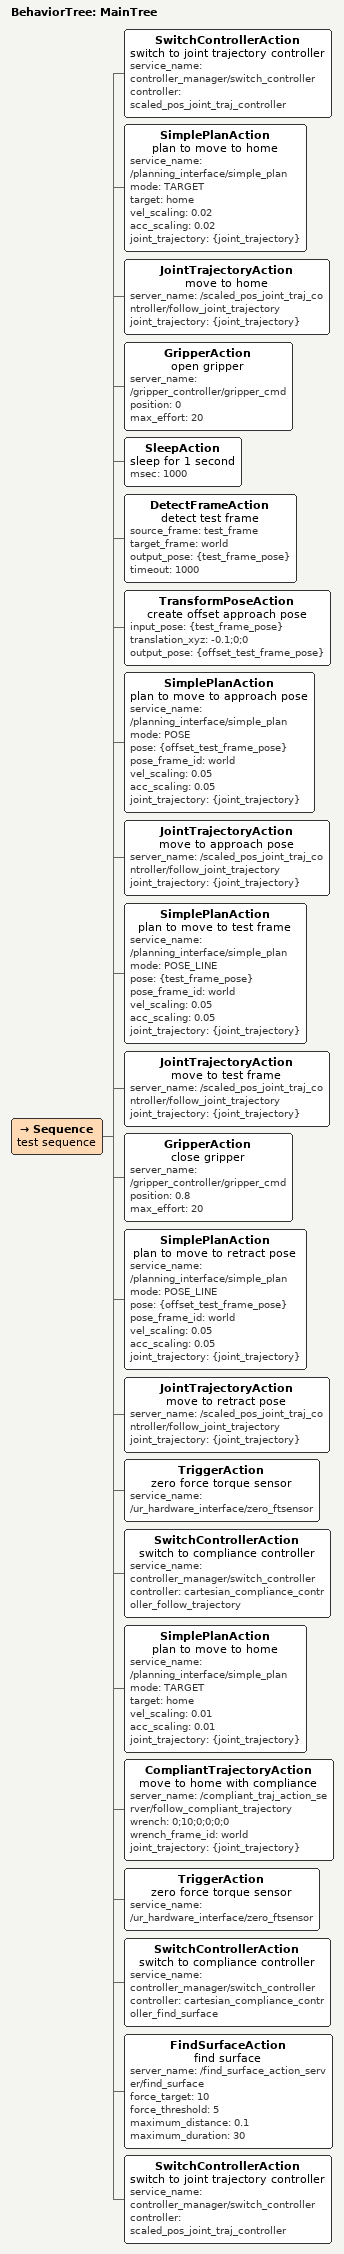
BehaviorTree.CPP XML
<root main_tree_to_execute="MainTree">
    <BehaviorTree ID="MainTree">
        <Sequence name="test sequence">
            <!-- move home -->
            <SwitchControllerAction
                name="switch to joint trajectory controller"
                service_name="controller_manager/switch_controller"
                controller="scaled_pos_joint_traj_controller"
            />
            <SimplePlanAction
                name="plan to move to home"
                service_name="/planning_interface/simple_plan"
                mode="TARGET"
                target="home"
                vel_scaling="0.02"
                acc_scaling="0.02"
                joint_trajectory="{joint_trajectory}"
            />
            <JointTrajectoryAction
                name="move to home"
                server_name="/scaled_pos_joint_traj_controller/follow_joint_trajectory"
                joint_trajectory="{joint_trajectory}"
            />

            <!-- open gripper -->
            <GripperAction
                name="open gripper"
                server_name="/gripper_controller/gripper_cmd"
                position="0"
                max_effort="20"
            />

            <!-- detect frame -->
            <SleepAction
                name="sleep for 1 second"
                msec="1000"
            />
            <DetectFrameAction
                name="detect test frame"
                source_frame="test_frame"
                target_frame="world"
                output_pose="{test_frame_pose}"
                timeout="1000"
            />
            <TransformPoseAction
                name="create offset approach pose"
                input_pose="{test_frame_pose}"
                translation_xyz="-0.1;0;0"
                output_pose="{offset_test_frame_pose}"
            />

            <!-- move to approach pose -->
            <SimplePlanAction
                name="plan to move to approach pose"
                service_name="/planning_interface/simple_plan"
                mode="POSE"
                pose="{offset_test_frame_pose}"
                pose_frame_id="world"
                vel_scaling="0.05"
                acc_scaling="0.05"
                joint_trajectory="{joint_trajectory}"
            />
            <JointTrajectoryAction
                name="move to approach pose"
                server_name="/scaled_pos_joint_traj_controller/follow_joint_trajectory"
                joint_trajectory="{joint_trajectory}"
            />

            <!-- move to pose -->
            <SimplePlanAction
                name="plan to move to test frame"
                service_name="/planning_interface/simple_plan"
                mode="POSE_LINE"
                pose="{test_frame_pose}"
                pose_frame_id="world"
                vel_scaling="0.05"
                acc_scaling="0.05"
                joint_trajectory="{joint_trajectory}"
            />
            <JointTrajectoryAction
                name="move to test frame"
                server_name="/scaled_pos_joint_traj_controller/follow_joint_trajectory"
                joint_trajectory="{joint_trajectory}"
            />

            <!-- close gripper -->
            <GripperAction
                name="close gripper"
                server_name="/gripper_controller/gripper_cmd"
                position="0.8"
                max_effort="20"
            />

            <!-- move to retract pose -->
            <SimplePlanAction
                name="plan to move to retract pose"
                service_name="/planning_interface/simple_plan"
                mode="POSE_LINE"
                pose="{offset_test_frame_pose}"
                pose_frame_id="world"
                vel_scaling="0.05"
                acc_scaling="0.05"
                joint_trajectory="{joint_trajectory}"
            />
            <JointTrajectoryAction
                name="move to retract pose"
                server_name="/scaled_pos_joint_traj_controller/follow_joint_trajectory"
                joint_trajectory="{joint_trajectory}"
            />

            <!-- follow compliant trajectory back to home -->
            <TriggerAction
                name="zero force torque sensor"
                service_name="/ur_hardware_interface/zero_ftsensor"
            />
            <SwitchControllerAction
                name="switch to compliance controller"
                service_name="controller_manager/switch_controller"
                controller="cartesian_compliance_controller_follow_trajectory"
            />
            <SimplePlanAction
                name="plan to move to home"
                service_name="/planning_interface/simple_plan"
                mode="TARGET"
                target="home"
                vel_scaling="0.01"
                acc_scaling="0.01"
                joint_trajectory="{joint_trajectory}"
            />
            <CompliantTrajectoryAction
                name="move to home with compliance"
                server_name="/compliant_traj_action_server/follow_compliant_trajectory"
                wrench="0;10;0;0;0;0"
                wrench_frame_id="world"
                joint_trajectory="{joint_trajectory}"
            />

            <!-- find surface using compliance surface -->
            <TriggerAction
                name="zero force torque sensor"
                service_name="/ur_hardware_interface/zero_ftsensor"
            />
            <SwitchControllerAction
                name="switch to compliance controller"
                service_name="controller_manager/switch_controller"
                controller="cartesian_compliance_controller_find_surface"
            />
            <FindSurfaceAction
                name="find surface"
                server_name="/find_surface_action_server/find_surface"
                force_target="10"
                force_threshold="5"
                maximum_distance="0.1"
                maximum_duration="30"
            />
            <SwitchControllerAction
                name="switch to joint trajectory controller"
                service_name="controller_manager/switch_controller"
                controller="scaled_pos_joint_traj_controller"
            />
        </Sequence>
    </BehaviorTree>
</root>
